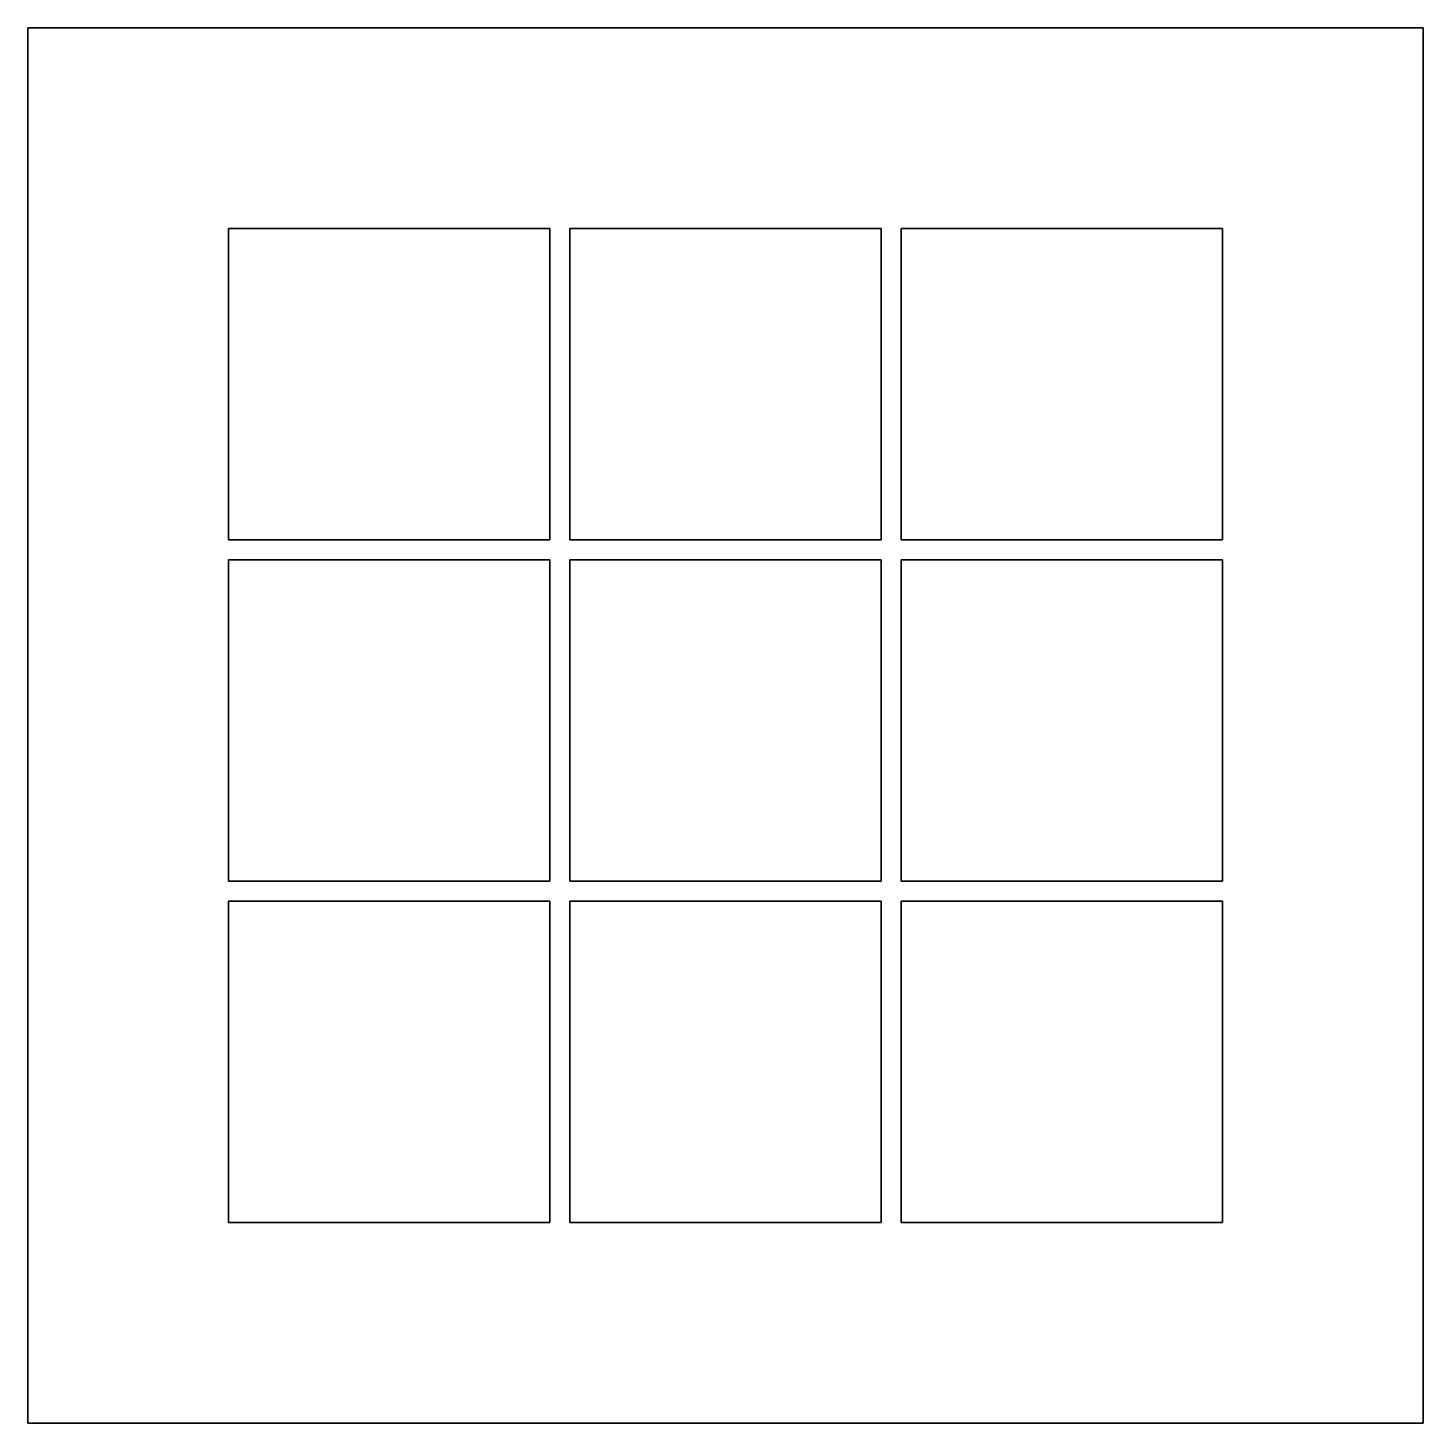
# Model space of a CAD drawing. Extents: x 79 to 218, y 35 to 174.
import ezdxf

# ---------------------------------------------------------------- set-up
doc = ezdxf.new("R2010")
doc.units = 0

msp = doc.modelspace()

# ---------------------------------------------------------------- linework, layer by layer
at = {"color": 7, "lineweight": 35}
for p, q in [((79, 174.5), (79, 35.499996)), ((79, 174.5), (218, 174.5)), ((218, 35.499996), (218, 174.5)), ((99, 154.5), (99, 123.5)), ((99, 154.5), (131, 154.5)), ((131, 123.5), (131, 154.5)), ((133, 154.5), (133, 123.5)), ((133, 154.5), (164, 154.5)), ((164, 123.5), (164, 154.5)), ((166, 154.5), (166, 123.5)), ((166, 154.5), (198, 154.5)), ((198, 123.5), (198, 154.5)), ((131, 123.5), (99, 123.5)), ((164, 123.5), (133, 123.5)), ((198, 123.5), (166, 123.5)), ((99, 121.5), (99, 89.5)), ((99, 121.5), (131, 121.5)), ((131, 89.5), (131, 121.5)), ((133, 121.5), (133, 89.5)), ((133, 121.5), (164, 121.5)), ((164, 89.5), (164, 121.5)), ((166, 121.5), (166, 89.5)), ((166, 121.5), (198, 121.5)), ((198, 89.5), (198, 121.5)), ((131, 89.5), (99, 89.5)), ((164, 89.5), (133, 89.5)), ((198, 89.5), (166, 89.5)), ((99, 87.5), (99, 55.499996)), ((99, 87.5), (131, 87.5)), ((131, 55.499996), (131, 87.5)), ((133, 87.5), (133, 55.499996)), ((133, 87.5), (164, 87.5)), ((164, 55.499996), (164, 87.5)), ((166, 87.5), (166, 55.499996)), ((166, 87.5), (198, 87.5)), ((198, 55.499996), (198, 87.5)), ((131, 55.499996), (99, 55.499996)), ((164, 55.499996), (133, 55.499996)), ((198, 55.499996), (166, 55.499996)), ((218, 35.499996), (79, 35.499996))]:
    msp.add_line(p, q, dxfattribs=at)

doc.saveas('drawing.dxf')
